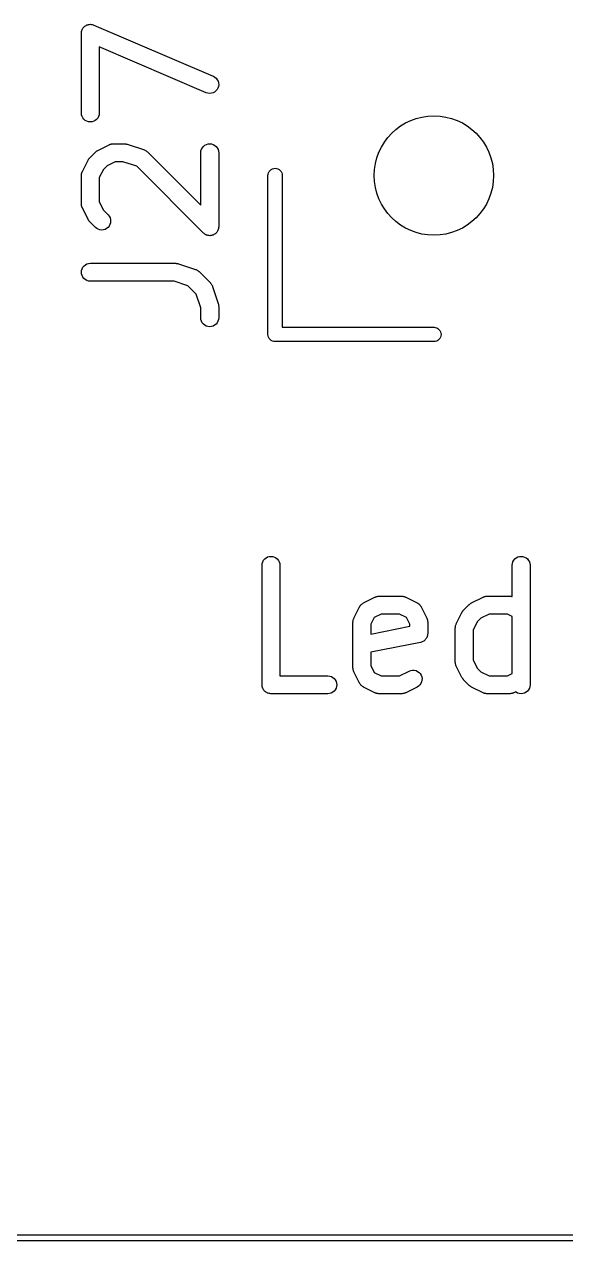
# Model space of a CAD drawing. Extents: x 47 to 146.1, y -90.2 to -39.3.
# Drawn here: x 68.96 to 73.49, y -90.19 to -80.01 of the extents above; entities that cross this region are included whole.
import ezdxf

# ---------------------------------------------------------------- set-up
doc = ezdxf.new("R2010")
doc.units = 0
doc.header["$MEASUREMENT"] = 0
doc.layers.add('BLACK', color=7, linetype='CONTINUOUS')

msp = doc.modelspace()

# ---------------------------------------------------------------- linework, layer by layer
at = {"layer": 'BLACK', "linetype": 'CONTINUOUS'}
for p, q in [((69.4848, -80.0198), (69.4915, -80.0179)), ((69.4915, -80.0179), (69.4983, -80.0159)), ((69.4983, -80.0159), (69.4986, -80.0158)), ((69.4986, -80.0158), (69.4988, -80.0158)), ((69.4988, -80.0158), (69.5058, -80.0152)), ((69.5058, -80.0152), (69.5129, -80.0145)), ((69.5129, -80.0145), (69.5132, -80.0146)), ((69.5132, -80.0146), (69.5134, -80.0145)), ((69.5134, -80.0145), (69.5205, -80.0153)), ((69.5205, -80.0153), (69.5275, -80.0161)), ((69.5275, -80.0161), (69.5277, -80.0161)), ((69.5277, -80.0161), (69.528, -80.0162)), ((69.528, -80.0162), (69.5347, -80.0183)), ((69.5347, -80.0183), (69.5414, -80.0204)), ((69.4374, -80.088), (69.4382, -80.0809)), ((69.4374, -80.0882), (69.4374, -80.088)), ((69.4374, -80.0885), (69.4374, -80.0882)), ((69.4374, -80.0895), (69.4374, -80.0885)), ((69.4374, -80.7562), (69.4374, -80.0895)), ((69.4382, -80.0809), (69.439, -80.0739)), ((69.439, -80.0739), (69.4391, -80.0737)), ((69.4391, -80.0734), (69.4413, -80.0667)), ((69.4391, -80.0737), (69.4391, -80.0734)), ((69.4413, -80.0667), (69.4434, -80.06)), ((69.4434, -80.06), (69.4436, -80.0597)), ((69.4436, -80.0597), (69.4437, -80.0595)), ((69.4437, -80.0595), (69.4471, -80.0534)), ((69.4471, -80.0534), (69.4505, -80.0472)), ((69.4505, -80.0472), (69.4507, -80.0469)), ((69.4507, -80.0469), (69.4508, -80.0467)), ((69.4508, -80.0467), (69.4554, -80.0413)), ((69.4554, -80.0413), (69.4599, -80.0359)), ((69.4599, -80.0359), (69.4601, -80.0358)), ((69.4601, -80.0358), (69.4603, -80.0356)), ((69.4603, -80.0356), (69.4659, -80.0311)), ((69.4659, -80.0311), (69.4713, -80.0268)), ((69.4713, -80.0268), (69.4715, -80.0266)), ((69.4715, -80.0266), (69.4718, -80.0265)), ((69.4718, -80.0265), (69.4781, -80.0232)), ((69.4781, -80.0232), (69.4843, -80.02)), ((69.4843, -80.02), (69.4845, -80.0199)), ((69.4845, -80.0199), (69.4848, -80.0198)), ((69.5414, -80.0204), (69.5417, -80.0205)), ((69.5417, -80.0205), (69.5419, -80.0206)), ((69.5419, -80.0206), (70.5419, -80.4492)), ((70.4828, -80.587), (69.5874, -80.2033)), ((69.5874, -80.2033), (69.5874, -80.7562)), ((70.5419, -80.4492), (70.5429, -80.4496)), ((70.5429, -80.4496), (70.5556, -80.4568)), ((70.5556, -80.4568), (70.5667, -80.4664)), ((70.5667, -80.4664), (70.5757, -80.4779)), ((70.5757, -80.4779), (70.5823, -80.491)), ((70.5823, -80.491), (70.5862, -80.5051)), ((70.5874, -80.5197), (70.5856, -80.5342)), ((70.5862, -80.5051), (70.5874, -80.5197)), ((70.4968, -80.5915), (70.4828, -80.587)), ((70.5113, -80.5931), (70.4968, -80.5915)), ((70.5259, -80.5919), (70.5113, -80.5931)), ((70.54, -80.5878), (70.5259, -80.5919)), ((70.553, -80.5811), (70.54, -80.5878)), ((70.5645, -80.572), (70.553, -80.5811)), ((70.574, -80.5609), (70.5645, -80.572)), ((70.5811, -80.5481), (70.574, -80.5609)), ((70.5856, -80.5342), (70.5811, -80.5481)), ((69.4388, -80.7708), (69.4374, -80.7562)), ((69.443, -80.7848), (69.4388, -80.7708)), ((69.4499, -80.7977), (69.443, -80.7848)), ((69.4592, -80.809), (69.4499, -80.7977)), ((69.4704, -80.8184), (69.4592, -80.809)), ((69.4833, -80.8253), (69.4704, -80.8184)), ((69.4973, -80.8297), (69.4833, -80.8253)), ((69.5119, -80.8312), (69.4973, -80.8297)), ((69.5264, -80.8299), (69.5119, -80.8312)), ((69.5405, -80.8257), (69.5264, -80.8299)), ((69.5534, -80.8189), (69.5405, -80.8257)), ((69.5649, -80.8098), (69.5534, -80.8189)), ((69.5743, -80.7986), (69.5649, -80.8098)), ((69.5813, -80.7857), (69.5743, -80.7986)), ((69.5857, -80.7718), (69.5813, -80.7857)), ((69.5874, -80.7572), (69.5857, -80.7718)), ((69.5874, -80.7562), (69.5874, -80.7572)), ((69.5741, -81.0701), (69.6693, -81.0224)), ((69.6693, -81.0224), (69.6703, -81.022)), ((69.6703, -81.022), (69.6723, -81.0212)), ((69.6723, -81.0212), (69.6743, -81.0202)), ((69.6743, -81.0202), (69.6792, -81.0187)), ((69.6792, -81.0187), (69.684, -81.0169)), ((69.684, -81.0169), (69.6862, -81.0166)), ((69.6862, -81.0166), (69.6883, -81.016)), ((69.6883, -81.016), (69.6934, -81.0155)), ((69.6934, -81.0155), (69.6985, -81.0147)), ((69.6985, -81.0147), (69.7007, -81.0147)), ((69.7007, -81.0147), (69.7029, -81.0145)), ((69.7029, -81.0145), (69.7981, -81.0145)), ((69.7981, -81.0145), (69.7991, -81.0145)), ((69.7991, -81.0145), (69.8033, -81.015)), ((69.8033, -81.015), (69.8075, -81.0151)), ((69.8075, -81.0151), (69.8106, -81.0158)), ((69.8106, -81.0158), (69.8137, -81.0162)), ((69.8137, -81.0162), (69.8177, -81.0174)), ((69.8177, -81.0174), (69.8218, -81.0184)), ((69.8218, -81.0184), (69.9647, -81.066)), ((70.4505, -81.0472), (70.4599, -81.0359)), ((70.4599, -81.0359), (70.4713, -81.0268)), ((70.4713, -81.0268), (70.4843, -81.02)), ((70.4843, -81.02), (70.4983, -81.0159)), ((70.4983, -81.0159), (70.5129, -81.0145)), ((70.5129, -81.0145), (70.5275, -81.0161)), ((70.5275, -81.0161), (70.5414, -81.0204)), ((70.5414, -81.0204), (70.5543, -81.0273)), ((70.5543, -81.0273), (70.5656, -81.0367)), ((70.5656, -81.0367), (70.5748, -81.048)), ((69.4997, -81.1406), (69.5014, -81.138)), ((69.5014, -81.138), (69.5043, -81.135)), ((69.5043, -81.135), (69.507, -81.1317)), ((69.507, -81.1317), (69.5546, -81.0841)), ((69.5546, -81.0841), (69.5553, -81.0834)), ((69.5553, -81.0834), (69.5586, -81.0807)), ((69.5586, -81.0807), (69.5617, -81.0779)), ((69.5617, -81.0779), (69.5643, -81.0762)), ((69.5643, -81.0762), (69.5668, -81.0742)), ((69.5668, -81.0742), (69.5705, -81.0723)), ((69.5705, -81.0723), (69.5741, -81.0701)), ((69.9647, -81.066), (69.9657, -81.0663)), ((69.9657, -81.0663), (69.9677, -81.0673)), ((69.9677, -81.0673), (69.9698, -81.0679)), ((69.9698, -81.0679), (69.9743, -81.0703)), ((69.9743, -81.0703), (69.9789, -81.0725)), ((69.9789, -81.0725), (69.9807, -81.0738)), ((69.9807, -81.0738), (69.9827, -81.0748)), ((69.9827, -81.0748), (69.9866, -81.0781)), ((69.9866, -81.0781), (69.9908, -81.0811)), ((69.9908, -81.0811), (69.9923, -81.0827)), ((69.9923, -81.0827), (69.994, -81.0841)), ((69.994, -81.0841), (70.4374, -81.5275)), ((70.4374, -81.0885), (70.439, -81.0739)), ((70.4374, -81.0895), (70.4374, -81.0885)), ((70.4374, -81.5275), (70.4374, -81.0895)), ((70.439, -81.0739), (70.4434, -81.06)), ((70.4434, -81.06), (70.4505, -81.0472)), ((70.5748, -81.048), (70.5817, -81.0609)), ((70.5817, -81.0609), (70.586, -81.075)), ((70.586, -81.075), (70.5874, -81.0895)), ((70.5874, -81.0895), (70.5874, -81.7086)), ((69.4453, -81.2465), (69.4929, -81.1512)), ((69.4929, -81.1512), (69.4934, -81.1503)), ((69.4934, -81.1503), (69.4957, -81.1468)), ((69.4957, -81.1468), (69.4977, -81.143)), ((69.4977, -81.143), (69.4997, -81.1406)), ((69.6216, -81.2292), (69.5874, -81.2977)), ((69.652, -81.1988), (69.6216, -81.2292)), ((69.7206, -81.1645), (69.652, -81.1988)), ((69.7859, -81.1645), (69.7206, -81.1645)), ((69.9004, -81.2027), (69.7859, -81.1645)), ((70.4593, -81.7616), (69.9004, -81.2027)), ((71.0099, -81.2465), (71.0174, -81.2374)), ((71.0174, -81.2374), (71.0265, -81.2299)), ((71.0265, -81.2299), (71.0369, -81.2243)), ((71.0369, -81.2243), (71.0482, -81.2209)), ((71.0482, -81.2209), (71.06, -81.2197)), ((71.06, -81.2197), (71.0718, -81.2209)), ((71.0718, -81.2209), (71.0831, -81.2243)), ((71.0831, -81.2243), (71.0935, -81.2299)), ((71.0935, -81.2299), (71.1026, -81.2374)), ((71.1026, -81.2374), (71.1101, -81.2465)), ((69.4374, -81.279), (69.4376, -81.2768)), ((69.4374, -81.28), (69.4374, -81.279)), ((69.4374, -81.5181), (69.4374, -81.28)), ((69.4376, -81.2746), (69.4384, -81.2695)), ((69.4376, -81.2768), (69.4376, -81.2746)), ((69.4384, -81.2695), (69.439, -81.2644)), ((69.439, -81.2644), (69.4397, -81.2623)), ((69.4397, -81.2623), (69.4401, -81.2601)), ((69.4401, -81.2601), (69.4419, -81.2553)), ((69.4419, -81.2553), (69.4434, -81.2505)), ((69.4434, -81.2505), (69.4445, -81.2485)), ((69.4445, -81.2485), (69.4453, -81.2465)), ((69.5874, -81.2977), (69.5874, -81.5004)), ((71, -81.2771), (71.0009, -81.2682)), ((71, -82.6071), (71, -81.2771)), ((71.0009, -81.2682), (71.0043, -81.2569)), ((71.0043, -81.2569), (71.0099, -81.2465)), ((71.1101, -81.2465), (71.1157, -81.2569)), ((71.1157, -81.2569), (71.1191, -81.2682)), ((71.1191, -81.2682), (71.12, -81.2771)), ((71.12, -81.2771), (71.12, -82.55)), ((69.4376, -81.5203), (69.4374, -81.5181)), ((69.4375, -81.5225), (69.4376, -81.5203)), ((69.4383, -81.5276), (69.4375, -81.5225)), ((69.4388, -81.5327), (69.4383, -81.5276)), ((69.4394, -81.5348), (69.4388, -81.5327)), ((69.4398, -81.537), (69.4394, -81.5348)), ((69.4416, -81.5418), (69.4398, -81.537)), ((69.443, -81.5467), (69.4416, -81.5418)), ((69.5874, -81.5004), (69.6216, -81.5689)), ((69.4441, -81.5486), (69.443, -81.5467)), ((69.4448, -81.5507), (69.4441, -81.5486)), ((69.4453, -81.5516), (69.4448, -81.5507)), ((69.4929, -81.6469), (69.4453, -81.5516)), ((69.4952, -81.6504), (69.4929, -81.6469)), ((69.6216, -81.5689), (69.6607, -81.6079)), ((69.6607, -81.6079), (69.6614, -81.6087)), ((69.6614, -81.6087), (69.6705, -81.6201)), ((69.6705, -81.6201), (69.6773, -81.6331)), ((69.6773, -81.6331), (69.6813, -81.6472)), ((69.6813, -81.6472), (69.6826, -81.6617)), ((69.4971, -81.6542), (69.4952, -81.6504)), ((69.499, -81.6566), (69.4971, -81.6542)), ((69.5007, -81.6593), (69.499, -81.6566)), ((69.5036, -81.6623), (69.5007, -81.6593)), ((69.5062, -81.6656), (69.5036, -81.6623)), ((69.507, -81.6664), (69.5062, -81.6656)), ((69.5546, -81.714), (69.507, -81.6664)), ((69.5659, -81.7233), (69.5546, -81.714)), ((69.5788, -81.7302), (69.5659, -81.7233)), ((69.5928, -81.7345), (69.5788, -81.7302)), ((69.6074, -81.736), (69.5928, -81.7345)), ((69.6219, -81.7346), (69.6074, -81.736)), ((69.636, -81.7304), (69.6219, -81.7346)), ((69.6489, -81.7236), (69.636, -81.7304)), ((69.6603, -81.7144), (69.6489, -81.7236)), ((69.6696, -81.7031), (69.6603, -81.7144)), ((69.6767, -81.6903), (69.6696, -81.7031)), ((69.681, -81.6763), (69.6767, -81.6903)), ((69.6826, -81.6617), (69.681, -81.6763)), ((70.5779, -81.7444), (70.5744, -81.7507)), ((70.5813, -81.7381), (70.5779, -81.7444)), ((70.5814, -81.738), (70.5813, -81.7381)), ((70.5836, -81.731), (70.5814, -81.7379)), ((70.5814, -81.7379), (70.5814, -81.738)), ((70.5857, -81.7242), (70.5836, -81.731)), ((70.5858, -81.724), (70.5857, -81.7242)), ((70.5866, -81.7168), (70.5858, -81.7239)), ((70.5858, -81.7239), (70.5858, -81.724)), ((70.5874, -81.7096), (70.5866, -81.7168)), ((70.5874, -81.7086), (70.5874, -81.7093)), ((70.5874, -81.7093), (70.5874, -81.7094)), ((70.5874, -81.7094), (70.5874, -81.7094)), ((70.5874, -81.7094), (70.5874, -81.7096)), ((70.4649, -81.7661), (70.4593, -81.7616)), ((70.4704, -81.7707), (70.4649, -81.7661)), ((70.4706, -81.7708), (70.4704, -81.7707)), ((70.4707, -81.7709), (70.4706, -81.7708)), ((70.477, -81.7743), (70.4707, -81.7709)), ((70.4833, -81.7777), (70.477, -81.7743)), ((70.4834, -81.7777), (70.4833, -81.7777)), ((70.4836, -81.7778), (70.4834, -81.7777)), ((70.4904, -81.7799), (70.4836, -81.7778)), ((70.4973, -81.782), (70.4904, -81.7799)), ((70.4974, -81.7821), (70.4973, -81.782)), ((70.4976, -81.7821), (70.4974, -81.7821)), ((70.5048, -81.7828), (70.4976, -81.7821)), ((70.5119, -81.7836), (70.5048, -81.7828)), ((70.512, -81.7836), (70.5119, -81.7836)), ((70.5121, -81.7836), (70.512, -81.7836)), ((70.5193, -81.7829), (70.5121, -81.7836)), ((70.5264, -81.7822), (70.5193, -81.7829)), ((70.5266, -81.7822), (70.5264, -81.7822)), ((70.5267, -81.7822), (70.5266, -81.7822)), ((70.5336, -81.7801), (70.5267, -81.7822)), ((70.5405, -81.7781), (70.5336, -81.7801)), ((70.5406, -81.7781), (70.5405, -81.7781)), ((70.5407, -81.778), (70.5406, -81.7781)), ((70.5473, -81.7746), (70.5407, -81.778)), ((70.5534, -81.7713), (70.5473, -81.7746)), ((70.5535, -81.7712), (70.5534, -81.7713)), ((70.5537, -81.7712), (70.5535, -81.7712)), ((70.5593, -81.7666), (70.5537, -81.7712)), ((70.5649, -81.7622), (70.5593, -81.7666)), ((70.565, -81.762), (70.5649, -81.7621)), ((70.5649, -81.7621), (70.5649, -81.7622)), ((70.5696, -81.7565), (70.565, -81.762)), ((70.5743, -81.7509), (70.5696, -81.7565)), ((70.5744, -81.7507), (70.5743, -81.7508)), ((70.5743, -81.7508), (70.5743, -81.7509)), ((69.4432, -82.0605), (69.4502, -82.0476)), ((69.4502, -82.0476), (69.4595, -82.0363)), ((69.4595, -82.0363), (69.4709, -82.0271)), ((69.4709, -82.0271), (69.4838, -82.0202)), ((69.4838, -82.0202), (69.4978, -82.016)), ((69.4978, -82.016), (69.5124, -82.0145)), ((69.5124, -82.0145), (70.2267, -82.0145)), ((70.2267, -82.0145), (70.2277, -82.0145)), ((70.2277, -82.0145), (70.2319, -82.015)), ((70.2319, -82.015), (70.2361, -82.0151)), ((70.2361, -82.0151), (70.2392, -82.0158)), ((70.2392, -82.0158), (70.2423, -82.0162)), ((70.2423, -82.0162), (70.2463, -82.0174)), ((70.2463, -82.0174), (70.2504, -82.0184)), ((70.2504, -82.0184), (70.3932, -82.066)), ((69.4374, -82.089), (69.4389, -82.0744)), ((69.4387, -82.1036), (69.4374, -82.089)), ((69.4428, -82.1176), (69.4387, -82.1036)), ((69.4389, -82.0744), (69.4432, -82.0605)), ((69.4496, -82.1306), (69.4428, -82.1176)), ((69.4588, -82.142), (69.4496, -82.1306)), ((69.47, -82.1514), (69.4588, -82.142)), ((69.4828, -82.1585), (69.47, -82.1514)), ((70.3932, -82.066), (70.3942, -82.0663)), ((70.3942, -82.0663), (70.3962, -82.0673)), ((70.3962, -82.0673), (70.3983, -82.0679)), ((70.3983, -82.0679), (70.4029, -82.0703)), ((70.4029, -82.0703), (70.4075, -82.0725)), ((70.4075, -82.0725), (70.4093, -82.0738)), ((70.4093, -82.0738), (70.4112, -82.0748)), ((70.4112, -82.0748), (70.4152, -82.0781)), ((70.4152, -82.0781), (70.4194, -82.0811)), ((70.4194, -82.0811), (70.4208, -82.0827)), ((70.4208, -82.0827), (70.4226, -82.0841)), ((70.4226, -82.0841), (70.5178, -82.1793)), ((69.4968, -82.1629), (69.4828, -82.1585)), ((69.5113, -82.1645), (69.4968, -82.1629)), ((69.5124, -82.1645), (69.5113, -82.1645)), ((70.2145, -82.1645), (69.5124, -82.1645)), ((70.329, -82.2027), (70.2145, -82.1645)), ((70.3992, -82.2729), (70.329, -82.2027)), ((70.5178, -82.1793), (70.5185, -82.1801)), ((70.5185, -82.1801), (70.5199, -82.1818)), ((70.5199, -82.1818), (70.5215, -82.1833)), ((70.5215, -82.1833), (70.5245, -82.1875)), ((70.5245, -82.1875), (70.5277, -82.1915)), ((70.5277, -82.1915), (70.5287, -82.1935)), ((70.5287, -82.1935), (70.53, -82.1953)), ((70.53, -82.1953), (70.532, -82.2)), ((70.532, -82.2), (70.5344, -82.2045)), ((70.5344, -82.2045), (70.535, -82.2067)), ((70.535, -82.2067), (70.5359, -82.2087)), ((70.5359, -82.2087), (70.5835, -82.3515)), ((70.4374, -82.3874), (70.3992, -82.2729)), ((70.5835, -82.3515), (70.5839, -82.3525)), ((70.5839, -82.3525), (70.5847, -82.3566)), ((70.5847, -82.3566), (70.586, -82.3607)), ((70.4374, -82.4705), (70.4374, -82.3874)), ((70.586, -82.3607), (70.5863, -82.3638)), ((70.5863, -82.3638), (70.5869, -82.3668)), ((70.5869, -82.3668), (70.587, -82.371)), ((70.587, -82.371), (70.5874, -82.3752)), ((70.5874, -82.3752), (70.5874, -82.4705)), ((70.4388, -82.485), (70.4374, -82.4705)), ((70.443, -82.4991), (70.4388, -82.485)), ((70.4499, -82.512), (70.443, -82.4991)), ((70.4592, -82.5233), (70.4499, -82.512)), ((70.4704, -82.5327), (70.4592, -82.5233)), ((70.4833, -82.5396), (70.4704, -82.5327)), ((70.4973, -82.5439), (70.4833, -82.5396)), ((70.5119, -82.5455), (70.4973, -82.5439)), ((70.5264, -82.5441), (70.5119, -82.5455)), ((70.5405, -82.54), (70.5264, -82.5441)), ((70.5534, -82.5332), (70.5405, -82.54)), ((70.5649, -82.5241), (70.5534, -82.5332)), ((70.5743, -82.5128), (70.5649, -82.5241)), ((70.5813, -82.5), (70.5743, -82.5128)), ((70.5857, -82.4861), (70.5813, -82.5)), ((70.5874, -82.4715), (70.5857, -82.4861)), ((70.5874, -82.4705), (70.5874, -82.4715)), ((71.12, -82.55), (72.3929, -82.55)), ((72.3929, -82.55), (72.4018, -82.5509)), ((72.4018, -82.5509), (72.4131, -82.5543)), ((72.4131, -82.5543), (72.4235, -82.5599)), ((72.4235, -82.5599), (72.4326, -82.5674)), ((70.9997, -82.61), (71, -82.6071)), ((71.0009, -82.6218), (70.9997, -82.61)), ((71.0043, -82.6331), (71.0009, -82.6218)), ((71.0099, -82.6435), (71.0043, -82.6331)), ((71.0174, -82.6526), (71.0099, -82.6435)), ((71.0265, -82.6601), (71.0174, -82.6526)), ((71.0369, -82.6657), (71.0265, -82.6601)), ((72.4235, -82.6601), (72.4131, -82.6657)), ((72.4326, -82.6526), (72.4235, -82.6601)), ((72.4326, -82.5674), (72.4401, -82.5765)), ((72.4401, -82.6435), (72.4326, -82.6526)), ((72.4401, -82.5765), (72.4457, -82.5869)), ((72.4457, -82.6331), (72.4401, -82.6435)), ((72.4457, -82.5869), (72.4491, -82.5982)), ((72.4491, -82.6218), (72.4457, -82.6331)), ((72.4491, -82.5982), (72.4503, -82.61)), ((72.4503, -82.61), (72.4491, -82.6218)), ((71.0482, -82.6691), (71.0369, -82.6657)), ((71.06, -82.6703), (71.0482, -82.6691)), ((71.0629, -82.67), (71.06, -82.6703)), ((72.3929, -82.67), (71.0629, -82.67)), ((72.4018, -82.6691), (72.3929, -82.67)), ((72.4131, -82.6657), (72.4018, -82.6691)), ((70.9634, -84.5), (70.9728, -84.4888)), ((70.9728, -84.4888), (70.9842, -84.4796)), ((70.9842, -84.4796), (70.9971, -84.4728)), ((70.9971, -84.4728), (71.0112, -84.4687)), ((71.0112, -84.4687), (71.0258, -84.4674)), ((71.0258, -84.4674), (71.0403, -84.4689)), ((71.0403, -84.4689), (71.0543, -84.4732)), ((71.0543, -84.4732), (71.0672, -84.4802)), ((71.0672, -84.4802), (71.0785, -84.4895)), ((71.0785, -84.4895), (71.0877, -84.5009)), ((73.0586, -84.5), (73.068, -84.4888)), ((73.068, -84.4888), (73.0794, -84.4796)), ((73.0794, -84.4796), (73.0924, -84.4728)), ((73.0924, -84.4728), (73.1064, -84.4687)), ((73.1064, -84.4687), (73.121, -84.4674)), ((73.121, -84.4674), (73.1356, -84.4689)), ((73.1356, -84.4689), (73.1495, -84.4732)), ((73.1495, -84.4732), (73.1624, -84.4802)), ((73.1624, -84.4802), (73.1737, -84.4895)), ((73.1737, -84.4895), (73.1829, -84.5009)), ((70.9502, -84.5413), (70.9519, -84.5268)), ((70.9502, -84.5424), (70.9502, -84.5413)), ((70.9502, -85.5424), (70.9502, -84.5424)), ((70.9519, -84.5268), (70.9563, -84.5128)), ((70.9563, -84.5128), (70.9634, -84.5)), ((71.0877, -84.5009), (71.0946, -84.5138)), ((71.0946, -84.5138), (71.0988, -84.5278)), ((71.0988, -84.5278), (71.1002, -84.5424)), ((71.1002, -84.5424), (71.1002, -85.4674)), ((73.0455, -84.5413), (73.0471, -84.5268)), ((73.0455, -84.5424), (73.0455, -84.5413)), ((73.0455, -84.8035), (73.0455, -84.5424)), ((73.0471, -84.5268), (73.0515, -84.5128)), ((73.0515, -84.5128), (73.0586, -84.5)), ((73.1829, -84.5009), (73.1898, -84.5138)), ((73.1898, -84.5138), (73.194, -84.5278)), ((73.194, -84.5278), (73.1955, -84.5424)), ((73.1955, -84.5424), (73.1955, -85.5424)), ((71.9063, -84.8049), (71.9111, -84.8031)), ((71.9111, -84.8031), (71.9133, -84.8028)), ((71.9133, -84.8028), (71.9154, -84.8021)), ((71.9154, -84.8021), (71.9205, -84.8016)), ((71.9205, -84.8016), (71.9256, -84.8008)), ((71.9256, -84.8008), (71.9278, -84.8009)), ((71.9278, -84.8009), (71.93, -84.8007)), ((71.93, -84.8007), (72.1205, -84.8007)), ((72.1205, -84.8007), (72.1215, -84.8007)), ((72.1215, -84.8007), (72.1237, -84.801)), ((72.1237, -84.801), (72.1259, -84.8009)), ((72.1259, -84.8009), (72.131, -84.8018)), ((72.131, -84.8018), (72.1361, -84.8024)), ((72.1361, -84.8024), (72.1382, -84.803)), ((72.1382, -84.803), (72.1403, -84.8034)), ((72.1403, -84.8034), (72.1451, -84.8052)), ((72.8111, -84.8049), (72.8159, -84.8031)), ((72.8159, -84.8031), (72.8181, -84.8028)), ((72.8181, -84.8028), (72.8202, -84.8021)), ((72.8202, -84.8021), (72.8253, -84.8016)), ((72.8253, -84.8016), (72.8304, -84.8008)), ((72.8304, -84.8008), (72.8326, -84.8009)), ((72.8326, -84.8009), (72.8348, -84.8007)), ((72.8348, -84.8007), (73.0252, -84.8007)), ((73.0252, -84.8007), (73.0263, -84.8007)), ((73.0263, -84.8007), (73.0285, -84.801)), ((73.0285, -84.801), (73.0307, -84.8009)), ((73.0307, -84.8009), (73.0357, -84.8018)), ((73.0357, -84.8018), (73.0408, -84.8024)), ((73.0408, -84.8024), (73.0429, -84.803)), ((73.0429, -84.803), (73.0451, -84.8034)), ((73.0451, -84.8034), (73.0455, -84.8035)), ((71.7201, -84.985), (71.7677, -84.8898)), ((71.7677, -84.8898), (71.7682, -84.8889)), ((71.7682, -84.8889), (71.769, -84.8875)), ((71.769, -84.8875), (71.7697, -84.886)), ((71.7697, -84.886), (71.773, -84.8814)), ((71.773, -84.8814), (71.7761, -84.8766)), ((71.7761, -84.8766), (71.7772, -84.8754)), ((71.7772, -84.8754), (71.7782, -84.8741)), ((71.7782, -84.8741), (71.7823, -84.8702)), ((71.7823, -84.8702), (71.7863, -84.8661)), ((71.7863, -84.8661), (71.7876, -84.8652)), ((71.7876, -84.8652), (71.7888, -84.864)), ((71.7888, -84.864), (71.7937, -84.861)), ((71.7937, -84.861), (71.7984, -84.8578)), ((71.7984, -84.8578), (71.7999, -84.8571)), ((71.7999, -84.8571), (71.8012, -84.8563)), ((71.8012, -84.8563), (71.8965, -84.8086)), ((71.8965, -84.8086), (71.8974, -84.8082)), ((71.8974, -84.8082), (71.8995, -84.8074)), ((71.8995, -84.8074), (71.9014, -84.8064)), ((71.9014, -84.8064), (71.9063, -84.8049)), ((72.1451, -84.8052), (72.15, -84.8068)), ((72.15, -84.8068), (72.152, -84.8078)), ((72.152, -84.8078), (72.154, -84.8086)), ((72.154, -84.8086), (72.2493, -84.8563)), ((72.2493, -84.8563), (72.2502, -84.8567)), ((72.2502, -84.8567), (72.2516, -84.8576)), ((72.2516, -84.8576), (72.253, -84.8583)), ((72.253, -84.8583), (72.2577, -84.8616)), ((72.2577, -84.8616), (72.2625, -84.8647)), ((72.2625, -84.8647), (72.2636, -84.8658)), ((72.2636, -84.8658), (72.265, -84.8668)), ((72.265, -84.8668), (72.2689, -84.8709)), ((72.2689, -84.8709), (72.273, -84.8749)), ((72.273, -84.8749), (72.2739, -84.8762)), ((72.2739, -84.8762), (72.275, -84.8774)), ((72.275, -84.8774), (72.278, -84.8822)), ((72.278, -84.8822), (72.2813, -84.8869)), ((72.2813, -84.8869), (72.2819, -84.8884)), ((72.2819, -84.8884), (72.2828, -84.8898)), ((72.2828, -84.8898), (72.3304, -84.985)), ((72.6389, -84.9179), (72.6865, -84.8703)), ((72.6865, -84.8703), (72.6872, -84.8696)), ((72.6872, -84.8696), (72.6905, -84.8669)), ((72.6905, -84.8669), (72.6936, -84.864)), ((72.6936, -84.864), (72.6962, -84.8624)), ((72.6962, -84.8624), (72.6987, -84.8604)), ((72.6987, -84.8604), (72.7024, -84.8585)), ((72.7024, -84.8585), (72.706, -84.8563)), ((72.706, -84.8563), (72.8012, -84.8086)), ((72.8012, -84.8086), (72.8022, -84.8082)), ((72.8022, -84.8082), (72.8042, -84.8074)), ((72.8042, -84.8074), (72.8062, -84.8064)), ((72.8062, -84.8064), (72.8111, -84.8049)), ((71.7132, -85.0081), (71.7138, -85.003)), ((71.7138, -85.003), (71.7144, -85.0009)), ((71.7144, -85.0009), (71.7148, -84.9987)), ((71.7148, -84.9987), (71.7167, -84.9939)), ((71.7167, -84.9939), (71.7182, -84.989)), ((71.7182, -84.989), (71.7193, -84.9871)), ((71.7193, -84.9871), (71.7201, -84.985)), ((71.8907, -84.9792), (71.8621, -85.0363)), ((71.9477, -84.9507), (71.8907, -84.9792)), ((72.1028, -84.9507), (71.9477, -84.9507)), ((72.1598, -84.9792), (72.1028, -84.9507)), ((72.1883, -85.0363), (72.1598, -84.9792)), ((72.3304, -84.985), (72.3309, -84.986)), ((72.3309, -84.986), (72.3316, -84.988)), ((72.3316, -84.988), (72.3327, -84.99)), ((72.3327, -84.99), (72.3342, -84.9949)), ((72.3342, -84.9949), (72.3359, -84.9997)), ((72.3359, -84.9997), (72.3363, -85.0019)), ((72.3363, -85.0019), (72.3369, -85.004)), ((72.3369, -85.004), (72.3374, -85.0091)), ((72.5772, -85.0326), (72.6248, -84.9374)), ((72.6248, -84.9374), (72.6253, -84.9365)), ((72.6253, -84.9365), (72.6276, -84.9329)), ((72.6276, -84.9329), (72.6296, -84.9292)), ((72.6296, -84.9292), (72.6316, -84.9268)), ((72.6316, -84.9268), (72.6333, -84.9242)), ((72.6333, -84.9242), (72.6362, -84.9212)), ((72.6362, -84.9212), (72.6389, -84.9179)), ((72.7839, -84.985), (72.7535, -85.0154)), ((72.8525, -84.9507), (72.7839, -84.985)), ((73.0075, -84.9507), (72.8525, -84.9507)), ((73.0455, -84.9697), (73.0075, -84.9507)), ((73.0455, -85.4484), (73.0455, -84.9697)), ((71.7121, -85.0175), (71.7124, -85.0153)), ((71.7121, -85.0186), (71.7121, -85.0175)), ((71.7121, -85.3995), (71.7121, -85.0186)), ((71.7123, -85.0131), (71.7132, -85.0081)), ((71.7124, -85.0153), (71.7123, -85.0131)), ((71.8621, -85.0363), (71.8621, -85.1176)), ((71.8621, -85.1176), (72.1883, -85.0523)), ((72.1883, -85.0523), (72.1883, -85.0363)), ((72.3374, -85.0091), (72.3382, -85.0142)), ((72.3382, -85.0142), (72.3381, -85.0164)), ((72.3381, -85.0164), (72.3383, -85.0186)), ((72.3383, -85.0186), (72.3383, -85.1138)), ((72.5693, -85.0651), (72.5695, -85.0629)), ((72.5693, -85.0662), (72.5693, -85.0651)), ((72.5693, -85.3519), (72.5693, -85.0662)), ((72.5695, -85.0607), (72.5704, -85.0557)), ((72.5695, -85.0629), (72.5695, -85.0607)), ((72.5704, -85.0557), (72.5709, -85.0506)), ((72.5709, -85.0506), (72.5716, -85.0485)), ((72.5716, -85.0485), (72.572, -85.0463)), ((72.572, -85.0463), (72.5738, -85.0415)), ((72.5738, -85.0415), (72.5754, -85.0366)), ((72.5754, -85.0366), (72.5764, -85.0347)), ((72.5764, -85.0347), (72.5772, -85.0326)), ((72.7535, -85.0154), (72.7193, -85.0839)), ((72.7193, -85.0839), (72.7193, -85.3342)), ((72.278, -85.1874), (71.8621, -85.2705)), ((72.2847, -85.1853), (72.278, -85.1874)), ((72.2914, -85.1833), (72.2847, -85.1853)), ((72.2917, -85.1832), (72.2914, -85.1833)), ((72.292, -85.1831), (72.2917, -85.1832)), ((72.2982, -85.1798), (72.292, -85.1831)), ((72.3044, -85.1766), (72.2982, -85.1798)), ((72.3047, -85.1764), (72.3044, -85.1766)), ((72.305, -85.1762), (72.3047, -85.1764)), ((72.3104, -85.1718), (72.305, -85.1762)), ((72.3158, -85.1674), (72.3104, -85.1718)), ((72.316, -85.1671), (72.3158, -85.1674)), ((72.3163, -85.1669), (72.316, -85.1671)), ((72.3207, -85.1616), (72.3163, -85.1669)), ((72.3252, -85.1562), (72.3207, -85.1616)), ((72.3254, -85.1559), (72.3252, -85.1562)), ((72.3256, -85.1556), (72.3254, -85.1559)), ((72.3289, -85.1495), (72.3256, -85.1556)), ((72.3323, -85.1434), (72.3289, -85.1495)), ((72.3324, -85.143), (72.3323, -85.1434)), ((72.3325, -85.1427), (72.3324, -85.143)), ((72.3346, -85.1361), (72.3325, -85.1427)), ((72.3367, -85.1294), (72.3346, -85.1361)), ((72.3368, -85.1287), (72.3367, -85.1291)), ((72.3367, -85.1291), (72.3367, -85.1294)), ((72.3375, -85.1218), (72.3368, -85.1287)), ((72.3383, -85.1149), (72.3375, -85.1218)), ((72.3383, -85.1138), (72.3383, -85.1142)), ((72.3383, -85.1142), (72.3383, -85.1142)), ((72.3383, -85.1142), (72.3383, -85.1142)), ((72.3383, -85.1142), (72.3383, -85.1149)), ((71.8621, -85.2705), (71.8621, -85.3818)), ((71.7124, -85.4017), (71.7121, -85.3995)), ((71.7123, -85.4039), (71.7124, -85.4017)), ((71.7131, -85.409), (71.7123, -85.4039)), ((71.7136, -85.4141), (71.7131, -85.409)), ((71.7142, -85.4162), (71.7136, -85.4141)), ((71.8621, -85.3818), (71.8907, -85.4389)), ((72.5695, -85.3541), (72.5693, -85.3519)), ((72.5694, -85.3563), (72.5695, -85.3541)), ((72.5702, -85.3614), (72.5694, -85.3563)), ((72.5707, -85.3665), (72.5702, -85.3614)), ((72.5714, -85.3686), (72.5707, -85.3665)), ((72.5717, -85.3708), (72.5714, -85.3686)), ((72.5735, -85.3756), (72.5717, -85.3708)), ((72.5749, -85.3805), (72.5735, -85.3756)), ((72.576, -85.3824), (72.5749, -85.3805)), ((72.5767, -85.3845), (72.576, -85.3824)), ((72.5772, -85.3854), (72.5767, -85.3845)), ((72.6248, -85.4807), (72.5772, -85.3854)), ((72.7193, -85.3342), (72.7535, -85.4027)), ((72.7535, -85.4027), (72.7839, -85.4331)), ((71.1002, -85.4674), (71.5014, -85.4674)), ((71.5014, -85.4674), (71.5025, -85.4674)), ((71.5025, -85.4674), (71.517, -85.469)), ((71.517, -85.469), (71.531, -85.4734)), ((71.531, -85.4734), (71.5438, -85.4805)), ((71.5438, -85.4805), (71.555, -85.4899)), ((71.555, -85.4899), (71.5642, -85.5013)), ((71.5642, -85.5013), (71.571, -85.5143)), ((71.571, -85.5143), (71.5751, -85.5283)), ((71.7146, -85.4184), (71.7142, -85.4162)), ((71.7163, -85.4232), (71.7146, -85.4184)), ((71.7178, -85.4281), (71.7163, -85.4232)), ((71.7188, -85.4301), (71.7178, -85.4281)), ((71.7196, -85.4321), (71.7188, -85.4301)), ((71.7201, -85.4331), (71.7196, -85.4321)), ((71.7677, -85.5283), (71.7201, -85.4331)), ((71.8907, -85.4389), (71.9477, -85.4674)), ((71.9477, -85.4674), (72.1028, -85.4674)), ((72.1028, -85.4674), (72.1822, -85.4277)), ((72.1822, -85.4277), (72.1831, -85.4272)), ((72.1831, -85.4272), (72.1969, -85.4222)), ((72.1969, -85.4222), (72.2113, -85.4199)), ((72.2113, -85.4199), (72.2259, -85.4205)), ((72.2259, -85.4205), (72.2402, -85.4239)), ((72.2402, -85.4239), (72.2535, -85.43)), ((72.2535, -85.43), (72.2653, -85.4385)), ((72.2653, -85.4385), (72.2753, -85.4492)), ((72.2753, -85.4492), (72.283, -85.4617)), ((72.283, -85.4617), (72.2882, -85.4754)), ((72.2901, -85.5045), (72.2868, -85.5187)), ((72.2882, -85.4754), (72.2906, -85.4898)), ((72.2906, -85.4898), (72.2901, -85.5045)), ((72.6271, -85.4843), (72.6248, -85.4807)), ((72.629, -85.488), (72.6271, -85.4843)), ((72.6309, -85.4904), (72.629, -85.488)), ((72.6326, -85.4931), (72.6309, -85.4904)), ((72.6355, -85.4961), (72.6326, -85.4931)), ((72.6381, -85.4994), (72.6355, -85.4961)), ((72.6389, -85.5002), (72.6381, -85.4994)), ((72.6865, -85.5478), (72.6389, -85.5002)), ((72.7839, -85.4331), (72.8525, -85.4674)), ((72.8525, -85.4674), (73.0075, -85.4674)), ((73.0075, -85.4674), (73.0455, -85.4484)), ((70.9509, -85.5494), (70.9502, -85.5424)), ((70.9516, -85.5564), (70.9509, -85.5494)), ((70.9516, -85.5567), (70.9516, -85.5564)), ((70.9517, -85.5569), (70.9516, -85.5567)), ((70.9537, -85.5637), (70.9517, -85.5569)), ((70.9557, -85.5705), (70.9537, -85.5637)), ((70.9558, -85.5707), (70.9557, -85.5705)), ((70.9559, -85.571), (70.9558, -85.5707)), ((70.9592, -85.5772), (70.9559, -85.571)), ((70.9625, -85.5834), (70.9592, -85.5772)), ((70.9626, -85.5837), (70.9625, -85.5834)), ((70.9628, -85.5839), (70.9626, -85.5837)), ((70.9673, -85.5894), (70.9628, -85.5839)), ((70.9717, -85.5949), (70.9673, -85.5894)), ((70.9719, -85.595), (70.9717, -85.5949)), ((70.972, -85.5952), (70.9719, -85.595)), ((70.9774, -85.5997), (70.972, -85.5952)), ((70.9829, -85.6043), (70.9774, -85.5997)), ((70.9831, -85.6044), (70.9829, -85.6043)), ((70.9833, -85.6046), (70.9831, -85.6044)), ((70.9895, -85.6079), (70.9833, -85.6046)), ((70.9957, -85.6113), (70.9895, -85.6079)), ((70.9959, -85.6114), (70.9957, -85.6113)), ((70.9962, -85.6115), (70.9959, -85.6114)), ((71.003, -85.6136), (70.9962, -85.6115)), ((71.0096, -85.6157), (71.003, -85.6136)), ((71.0099, -85.6158), (71.0096, -85.6157)), ((71.0102, -85.6158), (71.0099, -85.6158)), ((71.0171, -85.6166), (71.0102, -85.6158)), ((71.0242, -85.6174), (71.0171, -85.6166)), ((71.0247, -85.6174), (71.0242, -85.6174)), ((71.0252, -85.6174), (71.0247, -85.6174)), ((71.0247, -85.6174), (71.0247, -85.6174)), ((71.0247, -85.6174), (71.0247, -85.6174)), ((71.5014, -85.6174), (71.0252, -85.6174)), ((71.516, -85.616), (71.5014, -85.6174)), ((71.53, -85.6117), (71.516, -85.616)), ((71.5429, -85.6048), (71.53, -85.6117)), ((71.5543, -85.5956), (71.5429, -85.6048)), ((71.5636, -85.5843), (71.5543, -85.5956)), ((71.5706, -85.5714), (71.5636, -85.5843)), ((71.5749, -85.5575), (71.5706, -85.5714)), ((71.5764, -85.5429), (71.5749, -85.5575)), ((71.5751, -85.5283), (71.5764, -85.5429)), ((71.7685, -85.5297), (71.7677, -85.5283)), ((71.7692, -85.5312), (71.7685, -85.5297)), ((71.7724, -85.5359), (71.7692, -85.5312)), ((71.7755, -85.5407), (71.7724, -85.5359)), ((71.7766, -85.5419), (71.7755, -85.5407)), ((71.7775, -85.5432), (71.7766, -85.5419)), ((71.7816, -85.5472), (71.7775, -85.5432)), ((71.7855, -85.5513), (71.7816, -85.5472)), ((71.7868, -85.5523), (71.7855, -85.5513)), ((71.788, -85.5534), (71.7868, -85.5523)), ((71.7928, -85.5565), (71.788, -85.5534)), ((71.7974, -85.5598), (71.7928, -85.5565)), ((71.7989, -85.5605), (71.7974, -85.5598)), ((71.8003, -85.5614), (71.7989, -85.5605)), ((71.8012, -85.5618), (71.8003, -85.5614)), ((71.8965, -85.6095), (71.8012, -85.5618)), ((71.8985, -85.6103), (71.8965, -85.6095)), ((71.9005, -85.6113), (71.8985, -85.6103)), ((71.9053, -85.6129), (71.9005, -85.6113)), ((71.9101, -85.6147), (71.9053, -85.6129)), ((71.9123, -85.6151), (71.9101, -85.6147)), ((71.9144, -85.6157), (71.9123, -85.6151)), ((71.9195, -85.6163), (71.9144, -85.6157)), ((71.9246, -85.6172), (71.9195, -85.6163)), ((71.9268, -85.6171), (71.9246, -85.6172)), ((71.929, -85.6174), (71.9268, -85.6171)), ((71.93, -85.6174), (71.929, -85.6174)), ((72.1205, -85.6174), (71.93, -85.6174)), ((72.1227, -85.6172), (72.1205, -85.6174)), ((72.1249, -85.6173), (72.1227, -85.6172)), ((72.1299, -85.6165), (72.1249, -85.6173)), ((72.135, -85.616), (72.1299, -85.6165)), ((72.1372, -85.6153), (72.135, -85.616)), ((72.1393, -85.615), (72.1372, -85.6153)), ((72.1441, -85.6132), (72.1393, -85.615)), ((72.1491, -85.6117), (72.1441, -85.6132)), ((72.151, -85.6107), (72.1491, -85.6117)), ((72.1531, -85.6099), (72.151, -85.6107)), ((72.154, -85.6095), (72.1531, -85.6099)), ((72.2493, -85.5618), (72.154, -85.6095)), ((72.2616, -85.5541), (72.2493, -85.5618)), ((72.2723, -85.544), (72.2616, -85.5541)), ((72.2808, -85.5321), (72.2723, -85.544)), ((72.2868, -85.5187), (72.2808, -85.5321)), ((72.6897, -85.5505), (72.6865, -85.5478)), ((72.6928, -85.5534), (72.6897, -85.5505)), ((72.6954, -85.5551), (72.6928, -85.5534)), ((72.6978, -85.5571), (72.6954, -85.5551)), ((72.7015, -85.5591), (72.6978, -85.5571)), ((72.705, -85.5614), (72.7015, -85.5591)), ((72.706, -85.5618), (72.705, -85.5614)), ((72.8012, -85.6095), (72.706, -85.5618)), ((72.8033, -85.6103), (72.8012, -85.6095)), ((72.8052, -85.6113), (72.8033, -85.6103)), ((72.8101, -85.6129), (72.8052, -85.6113)), ((72.8149, -85.6147), (72.8101, -85.6129)), ((72.8171, -85.6151), (72.8149, -85.6147)), ((72.8192, -85.6157), (72.8171, -85.6151)), ((72.8243, -85.6163), (72.8192, -85.6157)), ((72.8293, -85.6172), (72.8243, -85.6163)), ((72.8315, -85.6171), (72.8293, -85.6172)), ((72.8337, -85.6174), (72.8315, -85.6171)), ((72.8348, -85.6174), (72.8337, -85.6174)), ((73.0252, -85.6174), (72.8348, -85.6174)), ((73.0274, -85.6172), (73.0252, -85.6174)), ((73.0296, -85.6173), (73.0274, -85.6172)), ((73.0347, -85.6165), (73.0296, -85.6173)), ((73.0398, -85.616), (73.0347, -85.6165)), ((73.0419, -85.6153), (73.0398, -85.616)), ((73.0441, -85.615), (73.0419, -85.6153)), ((73.0489, -85.6132), (73.0441, -85.615)), ((73.0538, -85.6117), (73.0489, -85.6132)), ((73.0558, -85.6107), (73.0538, -85.6117)), ((73.0578, -85.6099), (73.0558, -85.6107)), ((73.0588, -85.6095), (73.0578, -85.6099)), ((73.0748, -85.6015), (73.0588, -85.6095)), ((73.0785, -85.6046), (73.0748, -85.6015)), ((73.0914, -85.6115), (73.0785, -85.6046)), ((73.1054, -85.6158), (73.0914, -85.6115)), ((73.12, -85.6174), (73.1054, -85.6158)), ((73.1345, -85.6161), (73.12, -85.6174)), ((73.1486, -85.6119), (73.1345, -85.6161)), ((73.1615, -85.6051), (73.1486, -85.6119)), ((73.173, -85.596), (73.1615, -85.6051)), ((73.1824, -85.5848), (73.173, -85.596)), ((73.1894, -85.5719), (73.1824, -85.5848)), ((73.1938, -85.558), (73.1894, -85.5719)), ((73.1955, -85.5434), (73.1938, -85.558)), ((73.1955, -85.5424), (73.1955, -85.5434)), ((146.049, -90.195), (46.9912, -90.195)), ((47.015, -90.145), (146.025, -90.145))]:
    msp.add_line(p, q, dxfattribs=at)
at = {"layer": 'BLACK'}
msp.add_circle((72.39, -81.28), 0.5, dxfattribs=at)
msp.add_circle((72.39, -81.28), 0.5, dxfattribs=at)

doc.saveas('drawing.dxf')
